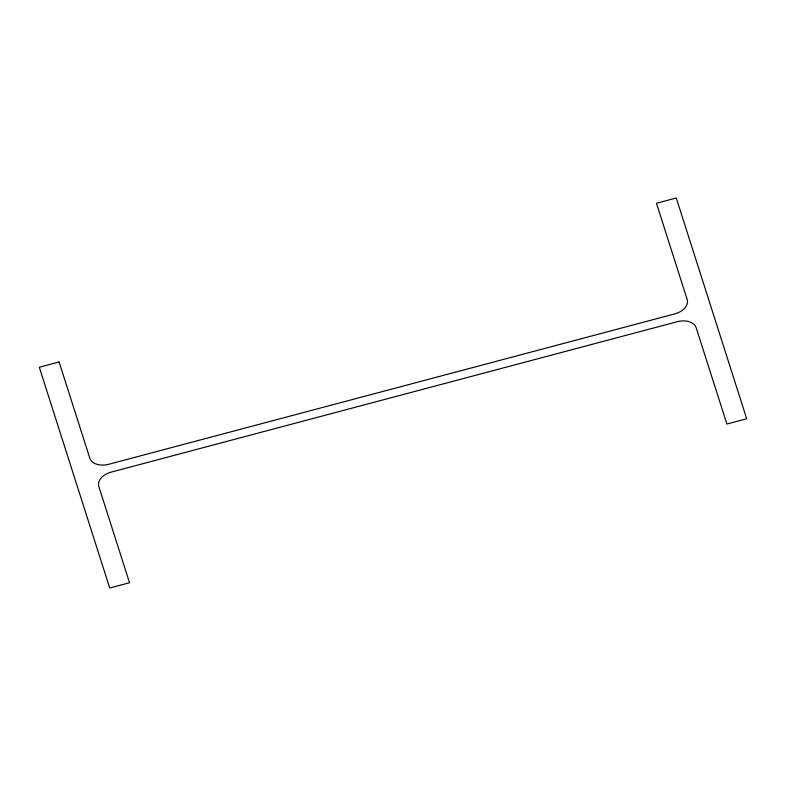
<?xml version="1.0" encoding="UTF-8"?>
<svg xmlns="http://www.w3.org/2000/svg" width="786" height="786" viewBox="0 0 786 786"><rect width="100%" height="100%" fill="white"/><g stroke="black" fill="none" stroke-linecap="round" stroke-linejoin="round"><path stroke-width="1.18" d="M59.107 361.973L39.3 367.229L109.726 588.007L129.533 582.74L98.82 486.475A16.192 10.69 -12.7 0 1 111.209 472.111L677.286 321.71A16.192 10.69 -12.7 0 1 696.18 327.762L726.893 424.027L746.7 418.771L676.274 197.993L656.467 203.26L687.18 299.525A16.192 10.69 -12.7 0 1 674.791 313.889L108.714 464.29A16.192 10.69 -12.7 0 1 89.82 458.238L59.107 361.973"/></g></svg>
